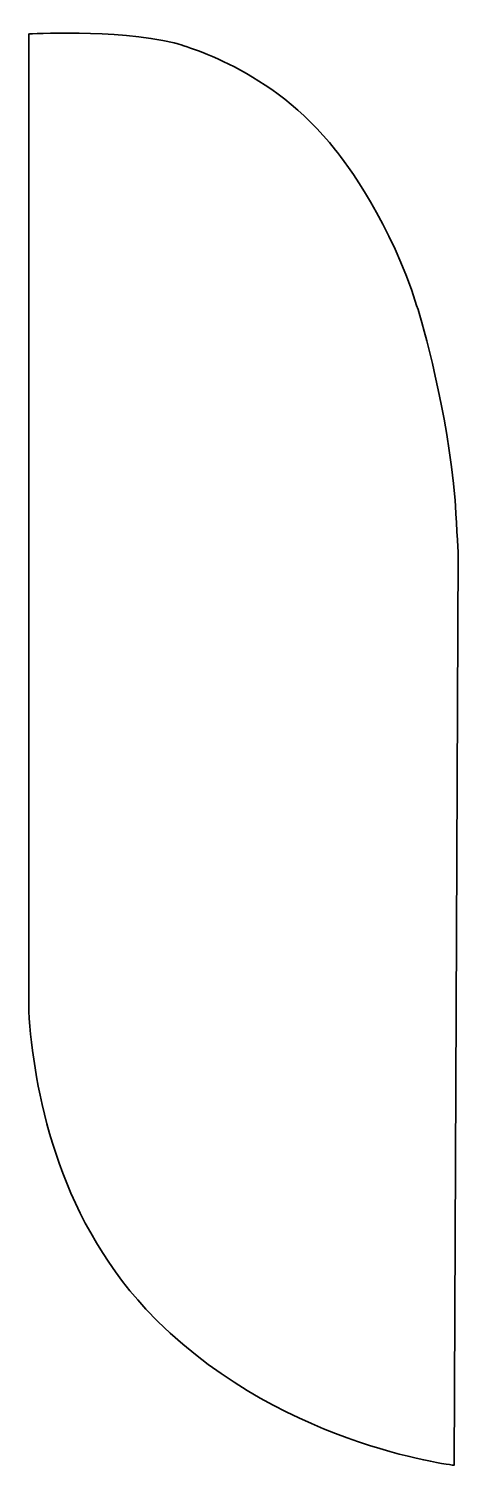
# Model space of a CAD drawing. Extents: x 45 to 645, y 45 to 2051.
import ezdxf

# ---------------------------------------------------------------- set-up
doc = ezdxf.new("R2010")
doc.units = 0
doc.header["$MEASUREMENT"] = 0
doc.layers.add('Thru-cut', color=7, linetype='Continuous', lineweight=0)

msp = doc.modelspace()

# ---------------------------------------------------------------- linework, layer by layer
at = {"layer": 'Thru-cut', "color": 140, "lineweight": 35, "true_color": 0x00aeef}
msp.add_open_spline([(44.9, 943.6), (44.9, 943.6), (44.9, 944.6), (44.9, 944.6), (44.9, 1447.7), (44.8, 2043.5), (44.8, 2043.5), (44.8, 2043.5), (165.2, 2050.9), (248, 2031.3), (261.2, 2026.5), (384.3, 1995.8), (473.4, 1881.5), (486.1, 1867.2), (552.9, 1775.4), (586.8, 1664.6), (595.3, 1638.5), (629.9, 1517.8), (640.6, 1392.2), (641.3, 1375.2), (645, 1318.1), (645, 1318.1), (645, 1318.1), (639.1, 44.8), (639.1, 44.8), (639.1, 44.8), (639.1, 44.8), (639.1, 44.8), (639.1, 44.8), (384.7, 74.3), (208.6, 263), (83.9, 396.7), (51.8, 571), (44.8, 678.8), (44.8, 678.8), (44.9, 782.7), (44.9, 782.7), (44.9, 782.7), (44.9, 943.6), (44.9, 943.6)], degree=3, knots=[0, 0, 0, 0, 1, 1, 1, 2, 2, 2, 3, 3, 3, 4, 4, 4, 5, 5, 5, 6, 6, 6, 7, 7, 7, 8, 8, 8, 9, 9, 9, 10, 10, 10, 11, 11, 11, 12, 12, 12, 13, 13, 13, 13], dxfattribs=at)

doc.saveas('drawing.dxf')
